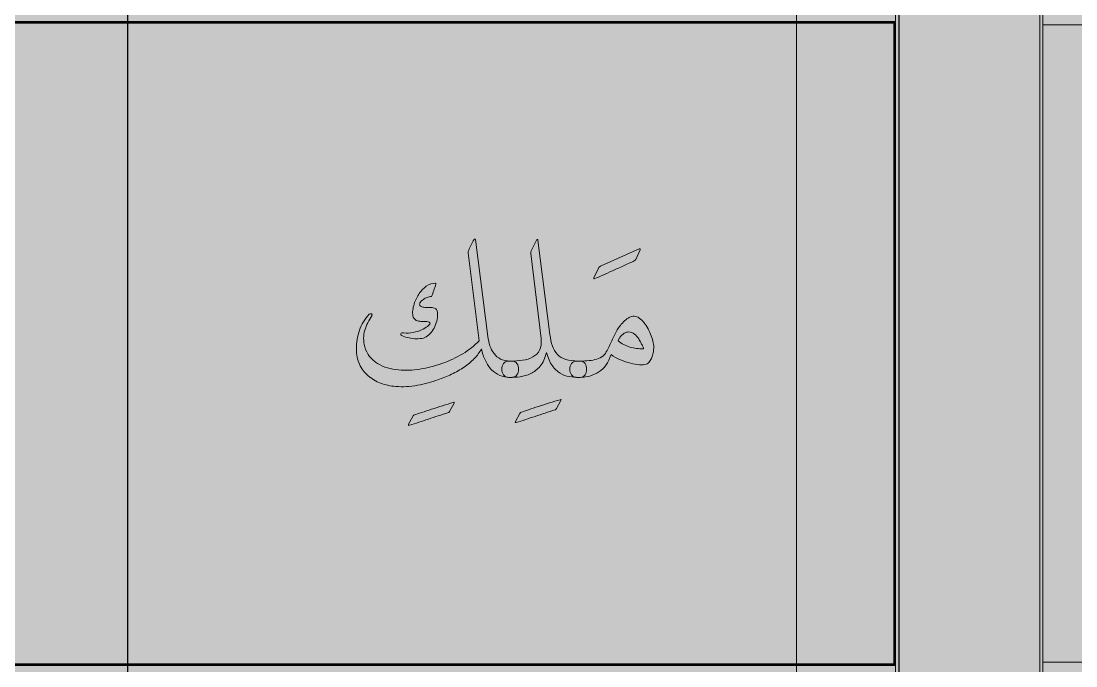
# Model space of a CAD drawing. Header units: inches. Extents: x -1481 to -429, y -1676 to -696.
# Drawn here: x -800.6 to -747.2, y -1175.6 to -1142.9 of the extents above; entities that cross this region are included whole.
import ezdxf

# ---------------------------------------------------------------- set-up
doc = ezdxf.new("R2010")
doc.units = ezdxf.units.IN
doc.header["$MEASUREMENT"] = 0
doc.layers.add('Layer 1', color=7, linetype='Continuous')

# ---------------------------------------------------------------- blocks, each defined once
blk = doc.blocks.new('block 75')
at = {"layer": 'Layer 1', "true_color": 0x009344}
h = blk.add_hatch(color=114, dxfattribs=at)
h.dxf.hatch_style = 2
h.paths.add_polyline_path([(-693.785, -1296.171), (-933.785, -1296.171), (-933.785, -1006.171), (-693.785, -1006.171)])
blk = doc.blocks.new('block 141')
at = {"layer": 'Layer 1', "color": 40, "lineweight": 30, "true_color": 0xf9a01b}
blk.add_lwpolyline([(-834.266, -1087.043), (-795.203, -1087.043), (-795.203, -1290.172), (-834.266, -1290.172), (-834.266, -1087.043)], dxfattribs=at)
at = {"layer": 'Layer 1', "lineweight": 0}
blk.add_lwpolyline([(-910.384, -1110.533), (-756.319, -1110.533), (-756.319, -1273.233), (-910.384, -1273.233), (-910.384, -1110.533)], dxfattribs=at)
at = {"layer": 'Layer 1', "color": 40, "lineweight": 30, "true_color": 0xf9a01b}
blk.add_open_spline([(-795.203, -1087.043), (-795.203, -1087.043), (-772.587, -1087.043), (-772.587, -1087.043), (-763.503, -1087.043), (-756.139, -1094.039), (-756.139, -1102.669), (-756.139, -1102.669), (-756.139, -1290.172), (-756.139, -1290.172), (-756.139, -1290.172), (-795.203, -1290.172), (-795.203, -1290.172), (-795.203, -1290.172), (-795.203, -1087.043), (-795.203, -1087.043)], degree=3, knots=[0, 0, 0, 0, 1, 1, 1, 2, 2, 2, 3, 3, 3, 4, 4, 4, 5, 5, 5, 5], dxfattribs=at)
blk = doc.blocks.new('block 140')
at = {"layer": 'Layer 1', "true_color": 0x49c6ea}
h = blk.add_hatch(color=133, dxfattribs=at)
h.dxf.hatch_style = 2
h.paths.add_polyline_path([(-919.173, -1282.809), (-748.857, -1282.809), (-748.857, -1065.618), (-919.173, -1065.618)])
h = blk.add_hatch(color=133, dxfattribs=at)
h.dxf.hatch_style = 2
h.paths.add_polyline_path([(-907.435, -1277.731), (-761.338, -1277.731), (-761.338, -1076.165), (-907.435, -1076.165)])
at = {"layer": 'Layer 1', "true_color": 0xffed96}
h = blk.add_hatch(color=41, dxfattribs=at)
h.dxf.hatch_style = 2
h.paths.add_polyline_path([(-912.062, -1175.491), (-756.36, -1175.491), (-756.36, -1142.966), (-912.062, -1142.966)])
at = {"layer": 'Layer 1', "lineweight": 0}
for points in [[(-919.173, -1282.809), (-748.857, -1282.809), (-748.857, -1065.618), (-919.173, -1065.618), (-919.173, -1282.809)], [(-919.173, -1282.809), (-748.857, -1282.809), (-748.857, -1065.618), (-919.173, -1065.618), (-919.173, -1282.809)], [(-907.435, -1277.731), (-761.338, -1277.731), (-761.338, -1076.165), (-907.435, -1076.165), (-907.435, -1277.731)], [(-912.062, -1175.491), (-756.36, -1175.491), (-756.36, -1142.966), (-912.062, -1142.966), (-912.062, -1175.491)]]:
    blk.add_lwpolyline(points, dxfattribs=at)
at = {"layer": 'Layer 1', "color": 44, "lineweight": 53, "true_color": 0xaf7e09}
blk.add_lwpolyline([(-912.062, -1175.491), (-756.36, -1175.491), (-756.36, -1142.966), (-912.062, -1142.966), (-912.062, -1175.491)], dxfattribs=at)
at = {"layer": 'Layer 1'}
blk.add_blockref('block 141', (0, 0), dxfattribs=at)
blk = doc.blocks.new('block 145')
at = {"layer": 'Layer 1', "lineweight": 0}
blk.add_lwpolyline([(-919.173, -1282.809), (-748.857, -1282.809), (-748.857, -1065.618), (-919.173, -1065.618), (-919.173, -1282.809)], dxfattribs=at)
blk = doc.blocks.new('block 154')
at = {"layer": 'Layer 1', "true_color": 0x231f20}
h = blk.add_hatch(color=250, dxfattribs=at)
h.dxf.hatch_style = 2
edge = h.paths.add_edge_path()
edge.add_spline(control_points=[(-778.955, -1162.727), (-779.297, -1162.835), (-779.635, -1162.945), (-779.967, -1163.057), (-780.3, -1163.169), (-780.618, -1163.274), (-780.923, -1163.372), (-780.979, -1163.39), (-780.993, -1163.372), (-780.965, -1163.32), (-780.965, -1163.32), (-780.749, -1162.921), (-780.749, -1162.921), (-780.739, -1162.9), (-780.729, -1162.884), (-780.721, -1162.874), (-780.712, -1162.863), (-780.697, -1162.854), (-780.676, -1162.848), (-780.581, -1162.812), (-780.457, -1162.77), (-780.303, -1162.719), (-780.149, -1162.668), (-779.982, -1162.614), (-779.802, -1162.556), (-779.622, -1162.499), (-779.437, -1162.44), (-779.248, -1162.38), (-779.059, -1162.321), (-778.879, -1162.265), (-778.708, -1162.213), (-778.68, -1162.202), (-778.662, -1162.2), (-778.655, -1162.205), (-778.648, -1162.21), (-778.652, -1162.226), (-778.666, -1162.254), (-778.666, -1162.254), (-778.891, -1162.664), (-778.891, -1162.664), (-778.902, -1162.678), (-778.912, -1162.691), (-778.92, -1162.703), (-778.929, -1162.716), (-778.941, -1162.723), (-778.955, -1162.727)], knot_values=[0, 0, 0, 0, 1, 1, 1, 2, 2, 2, 3, 3, 3, 4, 4, 4, 5, 5, 5, 6, 6, 6, 7, 7, 7, 8, 8, 8, 9, 9, 9, 10, 10, 10, 11, 11, 11, 12, 12, 12, 13, 13, 13, 14, 14, 14, 15, 15, 15, 15], degree=3, periodic=1)
at = {"layer": 'Layer 1', "lineweight": 0}
blk.add_open_spline([(-778.955, -1162.727), (-779.297, -1162.835), (-779.635, -1162.945), (-779.967, -1163.057), (-780.3, -1163.169), (-780.618, -1163.274), (-780.923, -1163.372), (-780.979, -1163.39), (-780.993, -1163.372), (-780.965, -1163.32), (-780.965, -1163.32), (-780.749, -1162.921), (-780.749, -1162.921), (-780.739, -1162.9), (-780.729, -1162.884), (-780.721, -1162.874), (-780.712, -1162.863), (-780.697, -1162.854), (-780.676, -1162.848), (-780.581, -1162.812), (-780.457, -1162.77), (-780.303, -1162.719), (-780.149, -1162.668), (-779.982, -1162.614), (-779.802, -1162.556), (-779.622, -1162.499), (-779.437, -1162.44), (-779.248, -1162.38), (-779.059, -1162.321), (-778.879, -1162.265), (-778.708, -1162.213), (-778.68, -1162.202), (-778.662, -1162.2), (-778.655, -1162.205), (-778.648, -1162.21), (-778.652, -1162.226), (-778.666, -1162.254), (-778.666, -1162.254), (-778.891, -1162.664), (-778.891, -1162.664), (-778.902, -1162.678), (-778.912, -1162.691), (-778.92, -1162.703), (-778.929, -1162.716), (-778.941, -1162.723), (-778.955, -1162.727)], degree=3, knots=[0, 0, 0, 0, 1, 1, 1, 2, 2, 2, 3, 3, 3, 4, 4, 4, 5, 5, 5, 6, 6, 6, 7, 7, 7, 8, 8, 8, 9, 9, 9, 10, 10, 10, 11, 11, 11, 12, 12, 12, 13, 13, 13, 14, 14, 14, 15, 15, 15, 15], dxfattribs=at)
blk = doc.blocks.new('block 155')
at = {"layer": 'Layer 1', "true_color": 0x231f20}
h = blk.add_hatch(color=250, dxfattribs=at)
h.dxf.hatch_style = 2
edge = h.paths.add_edge_path()
edge.add_spline(control_points=[(-773.548, -1162.587), (-773.891, -1162.696), (-774.228, -1162.806), (-774.561, -1162.918), (-774.893, -1163.03), (-775.211, -1163.135), (-775.516, -1163.233), (-775.572, -1163.25), (-775.586, -1163.233), (-775.558, -1163.18), (-775.558, -1163.18), (-775.343, -1162.781), (-775.343, -1162.781), (-775.332, -1162.76), (-775.323, -1162.745), (-775.314, -1162.734), (-775.305, -1162.724), (-775.29, -1162.715), (-775.269, -1162.708), (-775.175, -1162.673), (-775.051, -1162.63), (-774.897, -1162.58), (-774.743, -1162.529), (-774.576, -1162.474), (-774.395, -1162.417), (-774.215, -1162.359), (-774.031, -1162.3), (-773.842, -1162.241), (-773.653, -1162.181), (-773.473, -1162.125), (-773.301, -1162.073), (-773.273, -1162.062), (-773.256, -1162.06), (-773.249, -1162.065), (-773.242, -1162.07), (-773.245, -1162.087), (-773.259, -1162.115), (-773.259, -1162.115), (-773.485, -1162.524), (-773.485, -1162.524), (-773.495, -1162.538), (-773.505, -1162.551), (-773.514, -1162.564), (-773.522, -1162.576), (-773.534, -1162.584), (-773.548, -1162.587)], knot_values=[0, 0, 0, 0, 1, 1, 1, 2, 2, 2, 3, 3, 3, 4, 4, 4, 5, 5, 5, 6, 6, 6, 7, 7, 7, 8, 8, 8, 9, 9, 9, 10, 10, 10, 11, 11, 11, 12, 12, 12, 13, 13, 13, 14, 14, 14, 15, 15, 15, 15], degree=3, periodic=1)
at = {"layer": 'Layer 1', "lineweight": 0}
blk.add_open_spline([(-773.548, -1162.587), (-773.891, -1162.696), (-774.228, -1162.806), (-774.561, -1162.918), (-774.893, -1163.03), (-775.211, -1163.135), (-775.516, -1163.233), (-775.572, -1163.25), (-775.586, -1163.233), (-775.558, -1163.18), (-775.558, -1163.18), (-775.343, -1162.781), (-775.343, -1162.781), (-775.332, -1162.76), (-775.323, -1162.745), (-775.314, -1162.734), (-775.305, -1162.724), (-775.29, -1162.715), (-775.269, -1162.708), (-775.175, -1162.673), (-775.051, -1162.63), (-774.897, -1162.58), (-774.743, -1162.529), (-774.576, -1162.474), (-774.395, -1162.417), (-774.215, -1162.359), (-774.031, -1162.3), (-773.842, -1162.241), (-773.653, -1162.181), (-773.473, -1162.125), (-773.301, -1162.073), (-773.273, -1162.062), (-773.256, -1162.06), (-773.249, -1162.065), (-773.242, -1162.07), (-773.245, -1162.087), (-773.259, -1162.115), (-773.259, -1162.115), (-773.485, -1162.524), (-773.485, -1162.524), (-773.495, -1162.538), (-773.505, -1162.551), (-773.514, -1162.564), (-773.522, -1162.576), (-773.534, -1162.584), (-773.548, -1162.587)], degree=3, knots=[0, 0, 0, 0, 1, 1, 1, 2, 2, 2, 3, 3, 3, 4, 4, 4, 5, 5, 5, 6, 6, 6, 7, 7, 7, 8, 8, 8, 9, 9, 9, 10, 10, 10, 11, 11, 11, 12, 12, 12, 13, 13, 13, 14, 14, 14, 15, 15, 15, 15], dxfattribs=at)
blk = doc.blocks.new('block 156')
at = {"layer": 'Layer 1', "true_color": 0x231f20}
h = blk.add_hatch(color=250, dxfattribs=at)
h.dxf.hatch_style = 2
edge = h.paths.add_edge_path()
edge.add_spline(control_points=[(-769.54, -1155.041), (-769.715, -1155.122), (-769.898, -1155.206), (-770.088, -1155.293), (-770.279, -1155.381), (-770.463, -1155.465), (-770.642, -1155.545), (-770.82, -1155.626), (-770.987, -1155.701), (-771.141, -1155.771), (-771.295, -1155.841), (-771.426, -1155.899), (-771.534, -1155.944), (-771.559, -1155.955), (-771.576, -1155.955), (-771.587, -1155.944), (-771.597, -1155.934), (-771.597, -1155.918), (-771.587, -1155.897), (-771.587, -1155.897), (-771.329, -1155.382), (-771.329, -1155.382), (-771.312, -1155.354), (-771.293, -1155.334), (-771.274, -1155.322), (-771.255, -1155.31), (-771.237, -1155.299), (-771.219, -1155.288), (-771.219, -1155.288), (-769.303, -1154.438), (-769.303, -1154.438), (-769.248, -1154.413), (-769.23, -1154.427), (-769.251, -1154.48), (-769.251, -1154.48), (-769.466, -1154.968), (-769.466, -1154.968), (-769.477, -1154.999), (-769.501, -1155.024), (-769.54, -1155.041)], knot_values=[0, 0, 0, 0, 1, 1, 1, 2, 2, 2, 3, 3, 3, 4, 4, 4, 5, 5, 5, 6, 6, 6, 7, 7, 7, 8, 8, 8, 9, 9, 9, 10, 10, 10, 11, 11, 11, 12, 12, 12, 13, 13, 13, 13], degree=3, periodic=1)
at = {"layer": 'Layer 1', "lineweight": 0}
blk.add_open_spline([(-769.54, -1155.041), (-769.715, -1155.122), (-769.898, -1155.206), (-770.088, -1155.293), (-770.279, -1155.381), (-770.463, -1155.465), (-770.642, -1155.545), (-770.82, -1155.626), (-770.987, -1155.701), (-771.141, -1155.771), (-771.295, -1155.841), (-771.426, -1155.899), (-771.534, -1155.944), (-771.559, -1155.955), (-771.576, -1155.955), (-771.587, -1155.944), (-771.597, -1155.934), (-771.597, -1155.918), (-771.587, -1155.897), (-771.587, -1155.897), (-771.329, -1155.382), (-771.329, -1155.382), (-771.312, -1155.354), (-771.293, -1155.334), (-771.274, -1155.322), (-771.255, -1155.31), (-771.237, -1155.299), (-771.219, -1155.288), (-771.219, -1155.288), (-769.303, -1154.438), (-769.303, -1154.438), (-769.248, -1154.413), (-769.23, -1154.427), (-769.251, -1154.48), (-769.251, -1154.48), (-769.466, -1154.968), (-769.466, -1154.968), (-769.477, -1154.999), (-769.501, -1155.024), (-769.54, -1155.041)], degree=3, knots=[0, 0, 0, 0, 1, 1, 1, 2, 2, 2, 3, 3, 3, 4, 4, 4, 5, 5, 5, 6, 6, 6, 7, 7, 7, 8, 8, 8, 9, 9, 9, 10, 10, 10, 11, 11, 11, 12, 12, 12, 13, 13, 13, 13], dxfattribs=at)
blk = doc.blocks.new('block 139')
at = {"layer": 'Layer 1', "true_color": 0x231f20}
h = blk.add_hatch(color=250, dxfattribs=at)
h.dxf.hatch_style = 2
edge = h.paths.add_edge_path()
edge.add_spline(control_points=[(-775.724, -1160.118), (-775.616, -1160.118), (-775.534, -1160.161), (-775.48, -1160.247), (-775.426, -1160.333), (-775.399, -1160.428), (-775.399, -1160.533), (-775.399, -1160.635), (-775.426, -1160.728), (-775.48, -1160.814), (-775.534, -1160.9), (-775.616, -1160.942), (-775.724, -1160.942), (-775.724, -1160.942), (-775.824, -1160.942), (-775.824, -1160.942), (-776.013, -1160.942), (-776.187, -1160.909), (-776.346, -1160.843), (-776.505, -1160.776), (-776.646, -1160.68), (-776.769, -1160.554), (-776.891, -1160.428), (-776.995, -1160.276), (-777.081, -1160.097), (-777.167, -1159.919), (-777.234, -1159.718), (-777.283, -1159.494), (-777.37, -1159.672), (-777.49, -1159.839), (-777.642, -1159.992), (-777.795, -1160.147), (-777.968, -1160.29), (-778.162, -1160.423), (-778.356, -1160.556), (-778.567, -1160.677), (-778.795, -1160.785), (-779.022, -1160.894), (-779.253, -1160.988), (-779.487, -1161.068), (-779.806, -1161.18), (-780.15, -1161.272), (-780.521, -1161.344), (-780.892, -1161.416), (-781.258, -1161.436), (-781.618, -1161.404), (-781.888, -1161.383), (-782.143, -1161.327), (-782.384, -1161.236), (-782.626, -1161.145), (-782.838, -1161.02), (-783.02, -1160.861), (-783.202, -1160.702), (-783.346, -1160.509), (-783.453, -1160.281), (-783.559, -1160.054), (-783.613, -1159.791), (-783.613, -1159.494), (-783.613, -1159.179), (-783.56, -1158.868), (-783.455, -1158.56), (-783.35, -1158.252), (-783.186, -1157.982), (-782.962, -1157.751), (-782.93, -1157.716), (-782.894, -1157.709), (-782.852, -1157.73), (-782.81, -1157.751), (-782.801, -1157.781), (-782.825, -1157.82), (-782.986, -1158.051), (-783.106, -1158.297), (-783.185, -1158.56), (-783.264, -1158.822), (-783.265, -1159.099), (-783.188, -1159.389), (-783.139, -1159.581), (-783.056, -1159.748), (-782.941, -1159.89), (-782.825, -1160.032), (-782.69, -1160.15), (-782.534, -1160.244), (-782.378, -1160.339), (-782.21, -1160.412), (-782.03, -1160.465), (-781.85, -1160.517), (-781.669, -1160.551), (-781.487, -1160.565), (-781.127, -1160.596), (-780.762, -1160.582), (-780.393, -1160.523), (-780.024, -1160.463), (-779.654, -1160.369), (-779.283, -1160.239), (-778.901, -1160.106), (-778.55, -1159.944), (-778.228, -1159.751), (-777.906, -1159.559), (-777.628, -1159.336), (-777.393, -1159.085), (-777.393, -1159.085), (-777.944, -1154.644), (-777.944, -1154.644), (-777.951, -1154.588), (-777.944, -1154.543), (-777.923, -1154.508), (-777.885, -1154.417), (-777.845, -1154.327), (-777.803, -1154.238), (-777.761, -1154.148), (-777.71, -1154.056), (-777.65, -1153.962), (-777.612, -1153.913), (-777.589, -1153.913), (-777.582, -1153.962), (-777.582, -1153.962), (-776.952, -1158.875), (-776.952, -1158.875), (-776.931, -1159.036), (-776.897, -1159.191), (-776.85, -1159.342), (-776.803, -1159.492), (-776.734, -1159.625), (-776.643, -1159.741), (-776.555, -1159.856), (-776.445, -1159.948), (-776.312, -1160.016), (-776.179, -1160.084), (-776.016, -1160.118), (-775.824, -1160.118), (-775.824, -1160.118), (-775.724, -1160.118), (-775.724, -1160.118)], knot_values=[0, 0, 0, 0, 1, 1, 1, 2, 2, 2, 3, 3, 3, 4, 4, 4, 5, 5, 5, 6, 6, 6, 7, 7, 7, 8, 8, 8, 9, 9, 9, 10, 10, 10, 11, 11, 11, 12, 12, 12, 13, 13, 13, 14, 14, 14, 15, 15, 15, 16, 16, 16, 17, 17, 17, 18, 18, 18, 19, 19, 19, 20, 20, 20, 21, 21, 21, 22, 22, 22, 23, 23, 23, 24, 24, 24, 25, 25, 25, 26, 26, 26, 27, 27, 27, 28, 28, 28, 29, 29, 29, 30, 30, 30, 31, 31, 31, 32, 32, 32, 33, 33, 33, 34, 34, 34, 35, 35, 35, 36, 36, 36, 37, 37, 37, 38, 38, 38, 39, 39, 39, 40, 40, 40, 41, 41, 41, 42, 42, 42, 43, 43, 43, 44, 44, 44, 44], degree=3, periodic=1)
edge = h.paths.add_edge_path()
edge.add_spline(control_points=[(-780.012, -1158.848), (-780.089, -1158.908), (-780.185, -1158.948), (-780.301, -1158.969), (-780.416, -1158.99), (-780.536, -1158.996), (-780.66, -1158.987), (-780.785, -1158.979), (-780.908, -1158.959), (-781.03, -1158.927), (-781.153, -1158.896), (-781.26, -1158.859), (-781.351, -1158.817), (-781.372, -1158.796), (-781.375, -1158.768), (-781.361, -1158.733), (-781.347, -1158.698), (-781.3, -1158.684), (-781.219, -1158.691), (-781.058, -1158.712), (-780.899, -1158.706), (-780.742, -1158.673), (-780.584, -1158.639), (-780.443, -1158.595), (-780.317, -1158.539), (-780.191, -1158.483), (-780.088, -1158.424), (-780.01, -1158.363), (-779.931, -1158.302), (-779.888, -1158.254), (-779.881, -1158.219), (-779.874, -1158.187), (-779.888, -1158.164), (-779.923, -1158.15), (-779.958, -1158.136), (-779.999, -1158.127), (-780.046, -1158.121), (-780.094, -1158.116), (-780.141, -1158.114), (-780.188, -1158.116), (-780.235, -1158.118), (-780.266, -1158.119), (-780.28, -1158.119), (-780.36, -1158.112), (-780.442, -1158.099), (-780.524, -1158.079), (-780.606, -1158.06), (-780.677, -1157.998), (-780.736, -1157.893), (-780.761, -1157.806), (-780.77, -1157.711), (-780.763, -1157.61), (-780.756, -1157.508), (-780.738, -1157.407), (-780.71, -1157.305), (-780.682, -1157.204), (-780.646, -1157.106), (-780.603, -1157.011), (-780.559, -1156.917), (-780.514, -1156.833), (-780.469, -1156.759), (-780.357, -1156.581), (-780.226, -1156.438), (-780.075, -1156.332), (-779.925, -1156.225), (-779.771, -1156.172), (-779.613, -1156.172), (-779.592, -1156.172), (-779.584, -1156.184), (-779.587, -1156.208), (-779.622, -1156.334), (-779.657, -1156.446), (-779.692, -1156.544), (-779.727, -1156.642), (-779.766, -1156.745), (-779.807, -1156.854), (-779.849, -1156.847), (-779.905, -1156.855), (-779.973, -1156.878), (-780.041, -1156.9), (-780.108, -1156.93), (-780.172, -1156.967), (-780.237, -1157.003), (-780.293, -1157.045), (-780.34, -1157.093), (-780.387, -1157.14), (-780.411, -1157.186), (-780.411, -1157.232), (-780.411, -1157.291), (-780.385, -1157.333), (-780.332, -1157.358), (-780.28, -1157.382), (-780.217, -1157.397), (-780.143, -1157.402), (-780.07, -1157.408), (-779.995, -1157.409), (-779.918, -1157.408), (-779.841, -1157.406), (-779.778, -1157.409), (-779.729, -1157.415), (-779.676, -1157.426), (-779.632, -1157.444), (-779.595, -1157.468), (-779.558, -1157.492), (-779.531, -1157.526), (-779.514, -1157.568), (-779.493, -1157.676), (-779.491, -1157.792), (-779.508, -1157.914), (-779.526, -1158.037), (-779.557, -1158.156), (-779.603, -1158.274), (-779.648, -1158.391), (-779.707, -1158.5), (-779.779, -1158.602), (-779.85, -1158.703), (-779.928, -1158.785), (-780.012, -1158.848)], knot_values=[0, 0, 0, 0, 1, 1, 1, 2, 2, 2, 3, 3, 3, 4, 4, 4, 5, 5, 5, 6, 6, 6, 7, 7, 7, 8, 8, 8, 9, 9, 9, 10, 10, 10, 11, 11, 11, 12, 12, 12, 13, 13, 13, 14, 14, 14, 15, 15, 15, 16, 16, 16, 17, 17, 17, 18, 18, 18, 19, 19, 19, 20, 20, 20, 21, 21, 21, 22, 22, 22, 23, 23, 23, 24, 24, 24, 25, 25, 25, 26, 26, 26, 27, 27, 27, 28, 28, 28, 29, 29, 29, 30, 30, 30, 31, 31, 31, 32, 32, 32, 33, 33, 33, 34, 34, 34, 35, 35, 35, 36, 36, 36, 37, 37, 37, 38, 38, 38, 39, 39, 39, 39], degree=3, periodic=1)
h = blk.add_hatch(color=250, dxfattribs=at)
h.dxf.hatch_style = 2
edge = h.paths.add_edge_path()
edge.add_spline(control_points=[(-775.911, -1160.118), (-775.911, -1160.118), (-775.816, -1160.118), (-775.816, -1160.118), (-775.606, -1160.118), (-775.401, -1160.105), (-775.202, -1160.076), (-775.003, -1160.049), (-774.828, -1159.992), (-774.677, -1159.909), (-774.527, -1159.828), (-774.412, -1159.713), (-774.333, -1159.562), (-774.255, -1159.412), (-774.231, -1159.216), (-774.263, -1158.974), (-774.263, -1158.974), (-774.787, -1154.665), (-774.787, -1154.665), (-774.791, -1154.623), (-774.782, -1154.581), (-774.761, -1154.539), (-774.761, -1154.539), (-774.494, -1153.988), (-774.494, -1153.988), (-774.483, -1153.964), (-774.469, -1153.952), (-774.452, -1153.954), (-774.434, -1153.956), (-774.424, -1153.967), (-774.42, -1153.988), (-774.42, -1153.988), (-773.816, -1158.764), (-773.816, -1158.764), (-773.788, -1158.992), (-773.745, -1159.189), (-773.685, -1159.357), (-773.626, -1159.525), (-773.54, -1159.667), (-773.428, -1159.783), (-773.32, -1159.895), (-773.181, -1159.979), (-773.011, -1160.034), (-772.841, -1160.09), (-772.63, -1160.118), (-772.378, -1160.118), (-772.378, -1160.118), (-772.284, -1160.118), (-772.284, -1160.118), (-772.172, -1160.118), (-772.089, -1160.161), (-772.035, -1160.247), (-771.98, -1160.333), (-771.953, -1160.428), (-771.953, -1160.533), (-771.953, -1160.635), (-771.98, -1160.728), (-772.035, -1160.814), (-772.089, -1160.9), (-772.172, -1160.942), (-772.284, -1160.942), (-772.284, -1160.942), (-772.378, -1160.942), (-772.378, -1160.942), (-772.529, -1160.942), (-772.683, -1160.929), (-772.84, -1160.903), (-772.998, -1160.877), (-773.148, -1160.82), (-773.292, -1160.733), (-773.435, -1160.645), (-773.568, -1160.518), (-773.69, -1160.352), (-773.813, -1160.186), (-773.911, -1159.963), (-773.984, -1159.683), (-774.058, -1159.977), (-774.166, -1160.208), (-774.31, -1160.376), (-774.453, -1160.544), (-774.611, -1160.67), (-774.782, -1160.754), (-774.957, -1160.838), (-775.136, -1160.89), (-775.318, -1160.911), (-775.499, -1160.932), (-775.666, -1160.942), (-775.816, -1160.942), (-775.816, -1160.942), (-775.911, -1160.942), (-775.911, -1160.942), (-776.023, -1160.942), (-776.107, -1160.9), (-776.163, -1160.814), (-776.218, -1160.728), (-776.246, -1160.635), (-776.246, -1160.533), (-776.246, -1160.428), (-776.218, -1160.333), (-776.163, -1160.247), (-776.107, -1160.161), (-776.023, -1160.118), (-775.911, -1160.118)], knot_values=[0, 0, 0, 0, 1, 1, 1, 2, 2, 2, 3, 3, 3, 4, 4, 4, 5, 5, 5, 6, 6, 6, 7, 7, 7, 8, 8, 8, 9, 9, 9, 10, 10, 10, 11, 11, 11, 12, 12, 12, 13, 13, 13, 14, 14, 14, 15, 15, 15, 16, 16, 16, 17, 17, 17, 18, 18, 18, 19, 19, 19, 20, 20, 20, 21, 21, 21, 22, 22, 22, 23, 23, 23, 24, 24, 24, 25, 25, 25, 26, 26, 26, 27, 27, 27, 28, 28, 28, 29, 29, 29, 30, 30, 30, 31, 31, 31, 32, 32, 32, 33, 33, 33, 34, 34, 34, 34], degree=3, periodic=1)
h = blk.add_hatch(color=250, dxfattribs=at)
h.dxf.hatch_style = 2
edge = h.paths.add_edge_path()
edge.add_spline(control_points=[(-772.376, -1160.118), (-772.23, -1160.118), (-772.083, -1160.114), (-771.938, -1160.105), (-771.793, -1160.097), (-771.657, -1160.076), (-771.531, -1160.045), (-771.405, -1160.013), (-771.293, -1159.967), (-771.193, -1159.906), (-771.093, -1159.845), (-771.015, -1159.762), (-770.959, -1159.657), (-770.858, -1159.468), (-770.765, -1159.278), (-770.681, -1159.087), (-770.597, -1158.896), (-770.505, -1158.712), (-770.403, -1158.533), (-770.365, -1158.467), (-770.313, -1158.394), (-770.248, -1158.313), (-770.184, -1158.233), (-770.113, -1158.156), (-770.036, -1158.085), (-769.959, -1158.013), (-769.878, -1157.954), (-769.794, -1157.909), (-769.71, -1157.863), (-769.628, -1157.842), (-769.548, -1157.846), (-769.46, -1157.849), (-769.374, -1157.881), (-769.29, -1157.94), (-769.206, -1158), (-769.127, -1158.077), (-769.052, -1158.171), (-768.976, -1158.266), (-768.908, -1158.372), (-768.847, -1158.489), (-768.786, -1158.606), (-768.732, -1158.724), (-768.687, -1158.843), (-768.641, -1158.962), (-768.607, -1159.077), (-768.584, -1159.187), (-768.562, -1159.297), (-768.552, -1159.392), (-768.556, -1159.473), (-768.563, -1159.546), (-768.573, -1159.624), (-768.587, -1159.706), (-768.601, -1159.789), (-768.623, -1159.867), (-768.653, -1159.94), (-768.682, -1160.013), (-768.721, -1160.081), (-768.768, -1160.142), (-768.815, -1160.203), (-768.874, -1160.25), (-768.944, -1160.281), (-769.024, -1160.309), (-769.135, -1160.318), (-769.275, -1160.307), (-769.415, -1160.297), (-769.568, -1160.271), (-769.734, -1160.229), (-769.9, -1160.187), (-770.069, -1160.129), (-770.24, -1160.055), (-770.412, -1159.982), (-770.571, -1159.895), (-770.718, -1159.793), (-770.854, -1160.195), (-771.059, -1160.488), (-771.332, -1160.67), (-771.605, -1160.852), (-771.953, -1160.942), (-772.376, -1160.942), (-772.376, -1160.942), (-772.471, -1160.942), (-772.471, -1160.942), (-772.583, -1160.942), (-772.666, -1160.9), (-772.72, -1160.814), (-772.774, -1160.728), (-772.802, -1160.634), (-772.802, -1160.53), (-772.802, -1160.427), (-772.774, -1160.333), (-772.72, -1160.247), (-772.666, -1160.161), (-772.583, -1160.118), (-772.471, -1160.118), (-772.471, -1160.118), (-772.376, -1160.118), (-772.376, -1160.118)], knot_values=[0, 0, 0, 0, 1, 1, 1, 2, 2, 2, 3, 3, 3, 4, 4, 4, 5, 5, 5, 6, 6, 6, 7, 7, 7, 8, 8, 8, 9, 9, 9, 10, 10, 10, 11, 11, 11, 12, 12, 12, 13, 13, 13, 14, 14, 14, 15, 15, 15, 16, 16, 16, 17, 17, 17, 18, 18, 18, 19, 19, 19, 20, 20, 20, 21, 21, 21, 22, 22, 22, 23, 23, 23, 24, 24, 24, 25, 25, 25, 26, 26, 26, 27, 27, 27, 28, 28, 28, 29, 29, 29, 30, 30, 30, 31, 31, 31, 32, 32, 32, 32], degree=3, periodic=1)
edge = h.paths.add_edge_path()
edge.add_spline(control_points=[(-769.08, -1159.499), (-769.073, -1159.489), (-769.08, -1159.46), (-769.099, -1159.413), (-769.118, -1159.365), (-769.142, -1159.314), (-769.17, -1159.258), (-769.198, -1159.202), (-769.226, -1159.148), (-769.254, -1159.098), (-769.282, -1159.047), (-769.301, -1159.013), (-769.311, -1158.995), (-769.371, -1158.908), (-769.443, -1158.826), (-769.529, -1158.749), (-769.615, -1158.672), (-769.721, -1158.637), (-769.847, -1158.644), (-769.903, -1158.647), (-769.958, -1158.663), (-770.012, -1158.691), (-770.066, -1158.719), (-770.116, -1158.754), (-770.162, -1158.796), (-770.207, -1158.838), (-770.247, -1158.884), (-770.282, -1158.935), (-770.317, -1158.986), (-770.344, -1159.037), (-770.361, -1159.09), (-770.183, -1159.24), (-769.983, -1159.346), (-769.763, -1159.407), (-769.542, -1159.469), (-769.315, -1159.499), (-769.08, -1159.499)], knot_values=[0, 0, 0, 0, 1, 1, 1, 2, 2, 2, 3, 3, 3, 4, 4, 4, 5, 5, 5, 6, 6, 6, 7, 7, 7, 8, 8, 8, 9, 9, 9, 10, 10, 10, 11, 11, 11, 12, 12, 12, 12], degree=3, periodic=1)
at = {"layer": 'Layer 1', "lineweight": 0}
blk.add_lwpolyline([(-919.173, -1282.809), (-748.857, -1282.809), (-748.857, -1065.618), (-919.173, -1065.618), (-919.173, -1282.809)], dxfattribs=at)
for points, knots in [([(-775.724, -1160.118), (-775.616, -1160.118), (-775.534, -1160.161), (-775.48, -1160.247), (-775.426, -1160.333), (-775.399, -1160.428), (-775.399, -1160.533), (-775.399, -1160.635), (-775.426, -1160.728), (-775.48, -1160.814), (-775.534, -1160.9), (-775.616, -1160.942), (-775.724, -1160.942), (-775.724, -1160.942), (-775.824, -1160.942), (-775.824, -1160.942), (-776.013, -1160.942), (-776.187, -1160.909), (-776.346, -1160.843), (-776.505, -1160.776), (-776.646, -1160.68), (-776.769, -1160.554), (-776.891, -1160.428), (-776.995, -1160.276), (-777.081, -1160.097), (-777.167, -1159.919), (-777.234, -1159.718), (-777.283, -1159.494), (-777.37, -1159.672), (-777.49, -1159.839), (-777.642, -1159.992), (-777.795, -1160.147), (-777.968, -1160.29), (-778.162, -1160.423), (-778.356, -1160.556), (-778.567, -1160.677), (-778.795, -1160.785), (-779.022, -1160.894), (-779.253, -1160.988), (-779.487, -1161.068), (-779.806, -1161.18), (-780.15, -1161.272), (-780.521, -1161.344), (-780.892, -1161.416), (-781.258, -1161.436), (-781.618, -1161.404), (-781.888, -1161.383), (-782.143, -1161.327), (-782.384, -1161.236), (-782.626, -1161.145), (-782.838, -1161.02), (-783.02, -1160.861), (-783.202, -1160.702), (-783.346, -1160.509), (-783.453, -1160.281), (-783.559, -1160.054), (-783.613, -1159.791), (-783.613, -1159.494), (-783.613, -1159.179), (-783.56, -1158.868), (-783.455, -1158.56), (-783.35, -1158.252), (-783.186, -1157.982), (-782.962, -1157.751), (-782.93, -1157.716), (-782.894, -1157.709), (-782.852, -1157.73), (-782.81, -1157.751), (-782.801, -1157.781), (-782.825, -1157.82), (-782.986, -1158.051), (-783.106, -1158.297), (-783.185, -1158.56), (-783.264, -1158.822), (-783.265, -1159.099), (-783.188, -1159.389), (-783.139, -1159.581), (-783.056, -1159.748), (-782.941, -1159.89), (-782.825, -1160.032), (-782.69, -1160.15), (-782.534, -1160.244), (-782.378, -1160.339), (-782.21, -1160.412), (-782.03, -1160.465), (-781.85, -1160.517), (-781.669, -1160.551), (-781.487, -1160.565), (-781.127, -1160.596), (-780.762, -1160.582), (-780.393, -1160.523), (-780.024, -1160.463), (-779.654, -1160.369), (-779.283, -1160.239), (-778.901, -1160.106), (-778.55, -1159.944), (-778.228, -1159.751), (-777.906, -1159.559), (-777.628, -1159.336), (-777.393, -1159.085), (-777.393, -1159.085), (-777.944, -1154.644), (-777.944, -1154.644), (-777.951, -1154.588), (-777.944, -1154.543), (-777.923, -1154.508), (-777.885, -1154.417), (-777.845, -1154.327), (-777.803, -1154.238), (-777.761, -1154.148), (-777.71, -1154.056), (-777.65, -1153.962), (-777.612, -1153.913), (-777.589, -1153.913), (-777.582, -1153.962), (-777.582, -1153.962), (-776.952, -1158.875), (-776.952, -1158.875), (-776.931, -1159.036), (-776.897, -1159.191), (-776.85, -1159.342), (-776.803, -1159.492), (-776.734, -1159.625), (-776.643, -1159.741), (-776.555, -1159.856), (-776.445, -1159.948), (-776.312, -1160.016), (-776.179, -1160.084), (-776.016, -1160.118), (-775.824, -1160.118), (-775.824, -1160.118), (-775.724, -1160.118), (-775.724, -1160.118)], [0, 0, 0, 0, 1, 1, 1, 2, 2, 2, 3, 3, 3, 4, 4, 4, 5, 5, 5, 6, 6, 6, 7, 7, 7, 8, 8, 8, 9, 9, 9, 10, 10, 10, 11, 11, 11, 12, 12, 12, 13, 13, 13, 14, 14, 14, 15, 15, 15, 16, 16, 16, 17, 17, 17, 18, 18, 18, 19, 19, 19, 20, 20, 20, 21, 21, 21, 22, 22, 22, 23, 23, 23, 24, 24, 24, 25, 25, 25, 26, 26, 26, 27, 27, 27, 28, 28, 28, 29, 29, 29, 30, 30, 30, 31, 31, 31, 32, 32, 32, 33, 33, 33, 34, 34, 34, 35, 35, 35, 36, 36, 36, 37, 37, 37, 38, 38, 38, 39, 39, 39, 40, 40, 40, 41, 41, 41, 42, 42, 42, 43, 43, 43, 44, 44, 44, 44]), ([(-775.911, -1160.118), (-775.911, -1160.118), (-775.816, -1160.118), (-775.816, -1160.118), (-775.606, -1160.118), (-775.401, -1160.105), (-775.202, -1160.076), (-775.003, -1160.049), (-774.828, -1159.992), (-774.677, -1159.909), (-774.527, -1159.828), (-774.412, -1159.713), (-774.333, -1159.562), (-774.255, -1159.412), (-774.231, -1159.216), (-774.263, -1158.974), (-774.263, -1158.974), (-774.787, -1154.665), (-774.787, -1154.665), (-774.791, -1154.623), (-774.782, -1154.581), (-774.761, -1154.539), (-774.761, -1154.539), (-774.494, -1153.988), (-774.494, -1153.988), (-774.483, -1153.964), (-774.469, -1153.952), (-774.452, -1153.954), (-774.434, -1153.956), (-774.424, -1153.967), (-774.42, -1153.988), (-774.42, -1153.988), (-773.816, -1158.764), (-773.816, -1158.764), (-773.788, -1158.992), (-773.745, -1159.189), (-773.685, -1159.357), (-773.626, -1159.525), (-773.54, -1159.667), (-773.428, -1159.783), (-773.32, -1159.895), (-773.181, -1159.979), (-773.011, -1160.034), (-772.841, -1160.09), (-772.63, -1160.118), (-772.378, -1160.118), (-772.378, -1160.118), (-772.284, -1160.118), (-772.284, -1160.118), (-772.172, -1160.118), (-772.089, -1160.161), (-772.035, -1160.247), (-771.98, -1160.333), (-771.953, -1160.428), (-771.953, -1160.533), (-771.953, -1160.635), (-771.98, -1160.728), (-772.035, -1160.814), (-772.089, -1160.9), (-772.172, -1160.942), (-772.284, -1160.942), (-772.284, -1160.942), (-772.378, -1160.942), (-772.378, -1160.942), (-772.529, -1160.942), (-772.683, -1160.929), (-772.84, -1160.903), (-772.998, -1160.877), (-773.148, -1160.82), (-773.292, -1160.733), (-773.435, -1160.645), (-773.568, -1160.518), (-773.69, -1160.352), (-773.813, -1160.186), (-773.911, -1159.963), (-773.984, -1159.683), (-774.058, -1159.977), (-774.166, -1160.208), (-774.31, -1160.376), (-774.453, -1160.544), (-774.611, -1160.67), (-774.782, -1160.754), (-774.957, -1160.838), (-775.136, -1160.89), (-775.318, -1160.911), (-775.499, -1160.932), (-775.666, -1160.942), (-775.816, -1160.942), (-775.816, -1160.942), (-775.911, -1160.942), (-775.911, -1160.942), (-776.023, -1160.942), (-776.107, -1160.9), (-776.163, -1160.814), (-776.218, -1160.728), (-776.246, -1160.635), (-776.246, -1160.533), (-776.246, -1160.428), (-776.218, -1160.333), (-776.163, -1160.247), (-776.107, -1160.161), (-776.023, -1160.118), (-775.911, -1160.118)], [0, 0, 0, 0, 1, 1, 1, 2, 2, 2, 3, 3, 3, 4, 4, 4, 5, 5, 5, 6, 6, 6, 7, 7, 7, 8, 8, 8, 9, 9, 9, 10, 10, 10, 11, 11, 11, 12, 12, 12, 13, 13, 13, 14, 14, 14, 15, 15, 15, 16, 16, 16, 17, 17, 17, 18, 18, 18, 19, 19, 19, 20, 20, 20, 21, 21, 21, 22, 22, 22, 23, 23, 23, 24, 24, 24, 25, 25, 25, 26, 26, 26, 27, 27, 27, 28, 28, 28, 29, 29, 29, 30, 30, 30, 31, 31, 31, 32, 32, 32, 33, 33, 33, 34, 34, 34, 34]), ([(-780.012, -1158.848), (-780.089, -1158.908), (-780.185, -1158.948), (-780.301, -1158.969), (-780.416, -1158.99), (-780.536, -1158.996), (-780.66, -1158.987), (-780.785, -1158.979), (-780.908, -1158.959), (-781.03, -1158.927), (-781.153, -1158.896), (-781.26, -1158.859), (-781.351, -1158.817), (-781.372, -1158.796), (-781.375, -1158.768), (-781.361, -1158.733), (-781.347, -1158.698), (-781.3, -1158.684), (-781.219, -1158.691), (-781.058, -1158.712), (-780.899, -1158.706), (-780.742, -1158.673), (-780.584, -1158.639), (-780.443, -1158.595), (-780.317, -1158.539), (-780.191, -1158.483), (-780.088, -1158.424), (-780.01, -1158.363), (-779.931, -1158.302), (-779.888, -1158.254), (-779.881, -1158.219), (-779.874, -1158.187), (-779.888, -1158.164), (-779.923, -1158.15), (-779.958, -1158.136), (-779.999, -1158.127), (-780.046, -1158.121), (-780.094, -1158.116), (-780.141, -1158.114), (-780.188, -1158.116), (-780.235, -1158.118), (-780.266, -1158.119), (-780.28, -1158.119), (-780.36, -1158.112), (-780.442, -1158.099), (-780.524, -1158.079), (-780.606, -1158.06), (-780.677, -1157.998), (-780.736, -1157.893), (-780.761, -1157.806), (-780.77, -1157.711), (-780.763, -1157.61), (-780.756, -1157.508), (-780.738, -1157.407), (-780.71, -1157.305), (-780.682, -1157.204), (-780.646, -1157.106), (-780.603, -1157.011), (-780.559, -1156.917), (-780.514, -1156.833), (-780.469, -1156.759), (-780.357, -1156.581), (-780.226, -1156.438), (-780.075, -1156.332), (-779.925, -1156.225), (-779.771, -1156.172), (-779.613, -1156.172), (-779.592, -1156.172), (-779.584, -1156.184), (-779.587, -1156.208), (-779.622, -1156.334), (-779.657, -1156.446), (-779.692, -1156.544), (-779.727, -1156.642), (-779.766, -1156.745), (-779.807, -1156.854), (-779.849, -1156.847), (-779.905, -1156.855), (-779.973, -1156.878), (-780.041, -1156.9), (-780.108, -1156.93), (-780.172, -1156.967), (-780.237, -1157.003), (-780.293, -1157.045), (-780.34, -1157.093), (-780.387, -1157.14), (-780.411, -1157.186), (-780.411, -1157.232), (-780.411, -1157.291), (-780.385, -1157.333), (-780.332, -1157.358), (-780.28, -1157.382), (-780.217, -1157.397), (-780.143, -1157.402), (-780.07, -1157.408), (-779.995, -1157.409), (-779.918, -1157.408), (-779.841, -1157.406), (-779.778, -1157.409), (-779.729, -1157.415), (-779.676, -1157.426), (-779.632, -1157.444), (-779.595, -1157.468), (-779.558, -1157.492), (-779.531, -1157.526), (-779.514, -1157.568), (-779.493, -1157.676), (-779.491, -1157.792), (-779.508, -1157.914), (-779.526, -1158.037), (-779.557, -1158.156), (-779.603, -1158.274), (-779.648, -1158.391), (-779.707, -1158.5), (-779.779, -1158.602), (-779.85, -1158.703), (-779.928, -1158.785), (-780.012, -1158.848)], [0, 0, 0, 0, 1, 1, 1, 2, 2, 2, 3, 3, 3, 4, 4, 4, 5, 5, 5, 6, 6, 6, 7, 7, 7, 8, 8, 8, 9, 9, 9, 10, 10, 10, 11, 11, 11, 12, 12, 12, 13, 13, 13, 14, 14, 14, 15, 15, 15, 16, 16, 16, 17, 17, 17, 18, 18, 18, 19, 19, 19, 20, 20, 20, 21, 21, 21, 22, 22, 22, 23, 23, 23, 24, 24, 24, 25, 25, 25, 26, 26, 26, 27, 27, 27, 28, 28, 28, 29, 29, 29, 30, 30, 30, 31, 31, 31, 32, 32, 32, 33, 33, 33, 34, 34, 34, 35, 35, 35, 36, 36, 36, 37, 37, 37, 38, 38, 38, 39, 39, 39, 39]), ([(-772.376, -1160.118), (-772.23, -1160.118), (-772.083, -1160.114), (-771.938, -1160.105), (-771.793, -1160.097), (-771.657, -1160.076), (-771.531, -1160.045), (-771.405, -1160.013), (-771.293, -1159.967), (-771.193, -1159.906), (-771.093, -1159.845), (-771.015, -1159.762), (-770.959, -1159.657), (-770.858, -1159.468), (-770.765, -1159.278), (-770.681, -1159.087), (-770.597, -1158.896), (-770.505, -1158.712), (-770.403, -1158.533), (-770.365, -1158.467), (-770.313, -1158.394), (-770.248, -1158.313), (-770.184, -1158.233), (-770.113, -1158.156), (-770.036, -1158.085), (-769.959, -1158.013), (-769.878, -1157.954), (-769.794, -1157.909), (-769.71, -1157.863), (-769.628, -1157.842), (-769.548, -1157.846), (-769.46, -1157.849), (-769.374, -1157.881), (-769.29, -1157.94), (-769.206, -1158), (-769.127, -1158.077), (-769.052, -1158.171), (-768.976, -1158.266), (-768.908, -1158.372), (-768.847, -1158.489), (-768.786, -1158.606), (-768.732, -1158.724), (-768.687, -1158.843), (-768.641, -1158.962), (-768.607, -1159.077), (-768.584, -1159.187), (-768.562, -1159.297), (-768.552, -1159.392), (-768.556, -1159.473), (-768.563, -1159.546), (-768.573, -1159.624), (-768.587, -1159.706), (-768.601, -1159.789), (-768.623, -1159.867), (-768.653, -1159.94), (-768.682, -1160.013), (-768.721, -1160.081), (-768.768, -1160.142), (-768.815, -1160.203), (-768.874, -1160.25), (-768.944, -1160.281), (-769.024, -1160.309), (-769.135, -1160.318), (-769.275, -1160.307), (-769.415, -1160.297), (-769.568, -1160.271), (-769.734, -1160.229), (-769.9, -1160.187), (-770.069, -1160.129), (-770.24, -1160.055), (-770.412, -1159.982), (-770.571, -1159.895), (-770.718, -1159.793), (-770.854, -1160.195), (-771.059, -1160.488), (-771.332, -1160.67), (-771.605, -1160.852), (-771.953, -1160.942), (-772.376, -1160.942), (-772.376, -1160.942), (-772.471, -1160.942), (-772.471, -1160.942), (-772.583, -1160.942), (-772.666, -1160.9), (-772.72, -1160.814), (-772.774, -1160.728), (-772.802, -1160.634), (-772.802, -1160.53), (-772.802, -1160.427), (-772.774, -1160.333), (-772.72, -1160.247), (-772.666, -1160.161), (-772.583, -1160.118), (-772.471, -1160.118), (-772.471, -1160.118), (-772.376, -1160.118), (-772.376, -1160.118)], [0, 0, 0, 0, 1, 1, 1, 2, 2, 2, 3, 3, 3, 4, 4, 4, 5, 5, 5, 6, 6, 6, 7, 7, 7, 8, 8, 8, 9, 9, 9, 10, 10, 10, 11, 11, 11, 12, 12, 12, 13, 13, 13, 14, 14, 14, 15, 15, 15, 16, 16, 16, 17, 17, 17, 18, 18, 18, 19, 19, 19, 20, 20, 20, 21, 21, 21, 22, 22, 22, 23, 23, 23, 24, 24, 24, 25, 25, 25, 26, 26, 26, 27, 27, 27, 28, 28, 28, 29, 29, 29, 30, 30, 30, 31, 31, 31, 32, 32, 32, 32]), ([(-769.08, -1159.499), (-769.073, -1159.489), (-769.08, -1159.46), (-769.099, -1159.413), (-769.118, -1159.365), (-769.142, -1159.314), (-769.17, -1159.258), (-769.198, -1159.202), (-769.226, -1159.148), (-769.254, -1159.098), (-769.282, -1159.047), (-769.301, -1159.013), (-769.311, -1158.995), (-769.371, -1158.908), (-769.443, -1158.826), (-769.529, -1158.749), (-769.615, -1158.672), (-769.721, -1158.637), (-769.847, -1158.644), (-769.903, -1158.647), (-769.958, -1158.663), (-770.012, -1158.691), (-770.066, -1158.719), (-770.116, -1158.754), (-770.162, -1158.796), (-770.207, -1158.838), (-770.247, -1158.884), (-770.282, -1158.935), (-770.317, -1158.986), (-770.344, -1159.037), (-770.361, -1159.09), (-770.183, -1159.24), (-769.983, -1159.346), (-769.763, -1159.407), (-769.542, -1159.469), (-769.315, -1159.499), (-769.08, -1159.499)], [0, 0, 0, 0, 1, 1, 1, 2, 2, 2, 3, 3, 3, 4, 4, 4, 5, 5, 5, 6, 6, 6, 7, 7, 7, 8, 8, 8, 9, 9, 9, 10, 10, 10, 11, 11, 11, 12, 12, 12, 12])]:
    blk.add_open_spline(points, degree=3, knots=knots, dxfattribs=at)
at = {"layer": 'Layer 1'}
for name in ['block 140', 'block 145', 'block 156', 'block 154', 'block 155']:
    blk.add_blockref(name, (0, 0), dxfattribs=at)

msp = doc.modelspace()

# ---------------------------------------------------------------- hatches: boundary and pattern name
at = {"layer": 'Layer 1', "true_color": 0x006738}
h = msp.add_hatch(color=116, dxfattribs=at)
h.dxf.hatch_style = 2
h.paths.add_polyline_path([(-749.015, -1281.171), (-919.015, -1281.171), (-919.015, -1062.796), (-749.015, -1062.796)])
at = {"layer": 'Layer 1', "true_color": 0x38b449}
h = msp.add_hatch(color=95, dxfattribs=at)
h.dxf.hatch_style = 2
edge = h.paths.add_edge_path()
edge.add_spline(control_points=[(-748.857, -1175.359), (-748.857, -1175.359), (-733.24, -1175.359), (-733.24, -1175.359), (-724.331, -1175.359), (-717.108, -1168.137), (-717.108, -1159.228), (-717.108, -1159.228), (-717.108, -1159.228), (-717.108, -1159.228), (-717.108, -1150.319), (-724.331, -1143.096), (-733.24, -1143.096), (-733.24, -1143.096), (-748.857, -1143.096), (-748.857, -1143.096), (-748.857, -1143.096), (-748.857, -1175.359), (-748.857, -1175.359)], knot_values=[0, 0, 0, 0, 1, 1, 1, 2, 2, 2, 3, 3, 3, 4, 4, 4, 5, 5, 5, 6, 6, 6, 6], degree=3, periodic=1)

# ---------------------------------------------------------------- linework, layer by layer
at = {"layer": 'Layer 1', "lineweight": 0}
msp.add_lwpolyline([(-749.015, -1281.171), (-919.015, -1281.171), (-919.015, -1062.796), (-749.015, -1062.796), (-749.015, -1281.171)], dxfattribs=at)
msp.add_open_spline([(-748.857, -1175.359), (-748.857, -1175.359), (-733.24, -1175.359), (-733.24, -1175.359), (-724.331, -1175.359), (-717.108, -1168.137), (-717.108, -1159.228), (-717.108, -1159.228), (-717.108, -1159.228), (-717.108, -1159.228), (-717.108, -1150.319), (-724.331, -1143.096), (-733.24, -1143.096), (-733.24, -1143.096), (-748.857, -1143.096), (-748.857, -1143.096), (-748.857, -1143.096), (-748.857, -1175.359), (-748.857, -1175.359)], degree=3, knots=[0, 0, 0, 0, 1, 1, 1, 2, 2, 2, 3, 3, 3, 4, 4, 4, 5, 5, 5, 6, 6, 6, 6], dxfattribs=at)

# ---------------------------------------------------------------- block references
at = {"layer": 'Layer 1'}
for name in ['block 75', 'block 139']:
    msp.add_blockref(name, (0, 0), dxfattribs=at)

doc.saveas('drawing.dxf')
